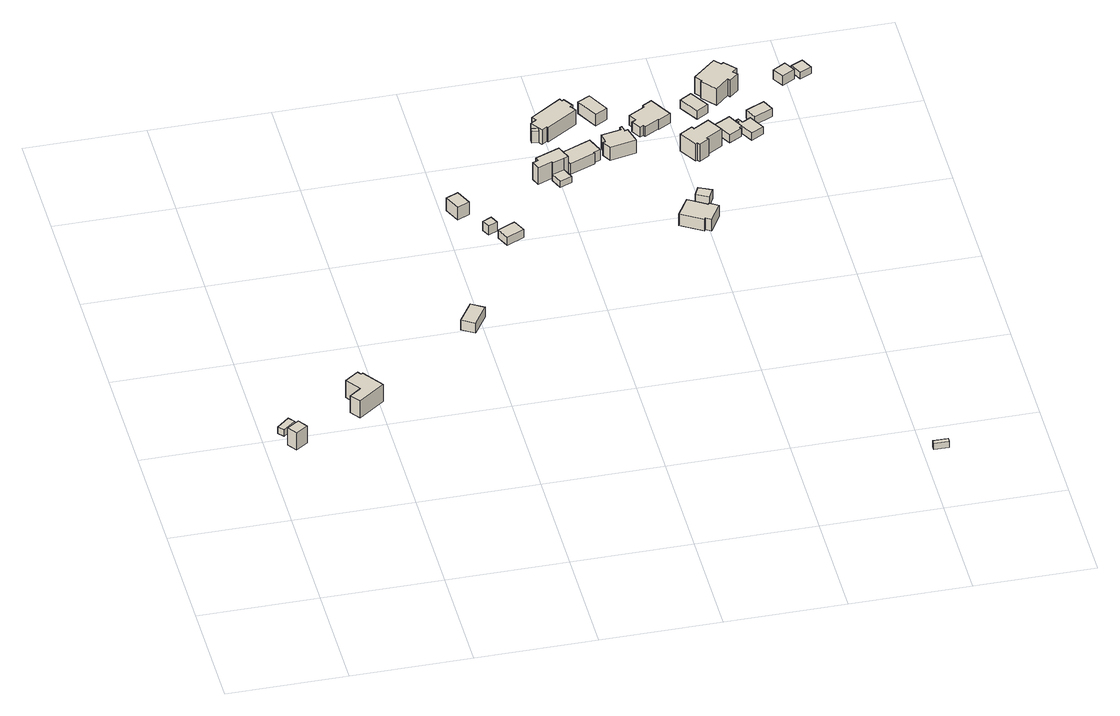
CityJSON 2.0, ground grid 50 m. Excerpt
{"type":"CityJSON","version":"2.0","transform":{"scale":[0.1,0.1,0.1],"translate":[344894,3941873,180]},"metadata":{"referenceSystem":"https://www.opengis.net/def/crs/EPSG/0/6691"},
"CityObjects":{
"building1":{"type":"Building","attributes":{"measuredHeight":13.8,"BuildingIDAttribute.prefecture":"14","BuildingIDAttribute.city":"14151","BuildingDetailAttribute.surveyYear":2015,"BuildingLandSlideRiskAttribute.description":"1","BuildingLandSlideRiskAttribute.areaType":"1"},"geometry":[{"type":"Solid","lod":"1","boundaries":[[[[0,1,2,3]],[[2,4,5,3]],[[1,6,4,2]],[[0,7,6,1]],[[3,5,7,0]],[[4,6,7,5]]]]}]},
"building2":{"type":"Building","attributes":{"usage":"441","measuredHeight":4.1,"storeysAboveGround":1,"BuildingIDAttribute.prefecture":"14","BuildingIDAttribute.city":"14151","BuildingDetailAttribute.totalFloorArea":18.82,"BuildingDetailAttribute.buildingFootprintArea":18.82,"BuildingDetailAttribute.buildingStructureType":"601","BuildingDetailAttribute.buildingStructureOrgType":"1","BuildingDetailAttribute.orgUsage":"172","BuildingDetailAttribute.surveyYear":2015,"BuildingLandSlideRiskAttribute.description":"1","BuildingLandSlideRiskAttribute.areaType":"2"},"geometry":[{"type":"Solid","lod":"1","boundaries":[[[[8,9,10,11]],[[10,12,13,11]],[[9,14,12,10]],[[8,15,14,9]],[[11,13,15,8]],[[12,14,15,13]]]]}]},
"building3":{"type":"Building","attributes":{"measuredHeight":8.4,"BuildingIDAttribute.prefecture":"14","BuildingIDAttribute.city":"14151","BuildingDetailAttribute.surveyYear":2015,"BuildingLandSlideRiskAttribute.description":"1","BuildingLandSlideRiskAttribute.areaType":"2"},"geometry":[{"type":"Solid","lod":"1","boundaries":[[[[16,17,18,19,20,21,22,23]],[[22,24,25,23]],[[21,26,24,22]],[[20,27,26,21]],[[19,28,27,20]],[[18,29,28,19]],[[17,30,29,18]],[[16,31,30,17]],[[23,25,31,16]],[[24,26,27,28,29,30,31,25]]]]}]},
"building4":{"type":"Building","attributes":{"measuredHeight":7.6,"BuildingIDAttribute.prefecture":"14","BuildingIDAttribute.city":"14151","BuildingDetailAttribute.surveyYear":2015,"BuildingLandSlideRiskAttribute.description":"1","BuildingLandSlideRiskAttribute.areaType":"1"},"geometry":[{"type":"Solid","lod":"1","boundaries":[[[[32,33,34,35]],[[34,36,37,35]],[[33,38,36,34]],[[32,39,38,33]],[[35,37,39,32]],[[36,38,39,37]]]]}]},
"building5":{"type":"Building","attributes":{"usage":"411","measuredHeight":11.5,"storeysAboveGround":2,"BuildingIDAttribute.prefecture":"14","BuildingIDAttribute.city":"14151","BuildingDetailAttribute.totalFloorArea":79.6,"BuildingDetailAttribute.buildingFootprintArea":39.8,"BuildingDetailAttribute.buildingStructureType":"610","BuildingDetailAttribute.buildingStructureOrgType":"2","BuildingDetailAttribute.orgUsage":"10","BuildingDetailAttribute.surveyYear":2015,"BuildingLandSlideRiskAttribute.description":"1","BuildingLandSlideRiskAttribute.areaType":"2"},"geometry":[{"type":"Solid","lod":"1","boundaries":[[[[40,41,42,43]],[[42,44,45,43]],[[41,46,44,42]],[[40,47,46,41]],[[43,45,47,40]],[[44,46,47,45]]]]}]},
"building6":{"type":"Building","attributes":{"usage":"431","measuredHeight":4.9,"storeysAboveGround":1,"BuildingIDAttribute.prefecture":"14","BuildingIDAttribute.city":"14151","BuildingDetailAttribute.totalFloorArea":16.11,"BuildingDetailAttribute.buildingFootprintArea":16.11,"BuildingDetailAttribute.buildingStructureType":"610","BuildingDetailAttribute.buildingStructureOrgType":"2","BuildingDetailAttribute.orgUsage":"143","BuildingDetailAttribute.surveyYear":2015,"BuildingLandSlideRiskAttribute.description":"1","BuildingLandSlideRiskAttribute.areaType":"1"},"geometry":[{"type":"Solid","lod":"1","boundaries":[[[[48,49,50,51]],[[50,52,53,51]],[[49,54,52,50]],[[48,55,54,49]],[[51,53,55,48]],[[52,54,55,53]]]]}]},
"building7":{"type":"Building","attributes":{"measuredHeight":7,"BuildingIDAttribute.prefecture":"14","BuildingIDAttribute.city":"14151","BuildingDetailAttribute.surveyYear":2015,"BuildingLandSlideRiskAttribute.description":"1","BuildingLandSlideRiskAttribute.areaType":"2"},"geometry":[{"type":"Solid","lod":"1","boundaries":[[[[56,57,58,59]],[[58,60,61,59]],[[57,62,60,58]],[[56,63,62,57]],[[59,61,63,56]],[[60,62,63,61]]]]}]},
"building8":{"type":"Building","attributes":{"usage":"411","measuredHeight":9.4,"storeysAboveGround":1,"BuildingIDAttribute.prefecture":"14","BuildingIDAttribute.city":"14151","BuildingDetailAttribute.totalFloorArea":65.86,"BuildingDetailAttribute.buildingFootprintArea":65.86,"BuildingDetailAttribute.buildingStructureType":"601","BuildingDetailAttribute.buildingStructureOrgType":"1","BuildingDetailAttribute.orgUsage":"10","BuildingDetailAttribute.surveyYear":2015,"BuildingLandSlideRiskAttribute.description":"1","BuildingLandSlideRiskAttribute.areaType":"1"},"geometry":[{"type":"Solid","lod":"1","boundaries":[[[[64,65,66,67,68,69,70,71,72]],[[71,73,74,72]],[[70,75,73,71]],[[69,76,75,70]],[[68,77,76,69]],[[67,78,77,68]],[[66,79,78,67]],[[65,80,79,66]],[[64,81,80,65]],[[72,74,81,64]],[[73,75,76,77,78,79,80,81,74]]]]}]},
"building9":{"type":"Building","attributes":{"usage":"411","storeysAboveGround":1,"BuildingIDAttribute.prefecture":"14","BuildingIDAttribute.city":"14151","BuildingDetailAttribute.totalFloorArea":25.41,"BuildingDetailAttribute.buildingFootprintArea":25.41,"BuildingDetailAttribute.buildingStructureType":"601","BuildingDetailAttribute.buildingStructureOrgType":"1","BuildingDetailAttribute.orgUsage":"10","BuildingDetailAttribute.surveyYear":2015,"BuildingLandSlideRiskAttribute.description":"1","BuildingLandSlideRiskAttribute.areaType":"1"},"geometry":[{"type":"Solid","lod":"1","boundaries":[[[[82,83,84,85,86]],[[85,87,88,86]],[[84,89,87,85]],[[83,90,89,84]],[[82,91,90,83]],[[86,88,91,82]],[[87,89,90,91,88]]]]}]},
"building10":{"type":"Building","attributes":{"measuredHeight":17,"BuildingIDAttribute.prefecture":"14","BuildingIDAttribute.city":"14151","BuildingDetailAttribute.surveyYear":2015,"BuildingLandSlideRiskAttribute.description":"1","BuildingLandSlideRiskAttribute.areaType":"1"},"geometry":[{"type":"Solid","lod":"1","boundaries":[[[[92,93,94,95]],[[94,96,97,95]],[[93,98,96,94]],[[92,99,98,93]],[[95,97,99,92]],[[96,98,99,97]]]]}]},
"building11":{"type":"Building","attributes":{"usage":"411","measuredHeight":21.8,"storeysAboveGround":1,"BuildingIDAttribute.prefecture":"14","BuildingIDAttribute.city":"14151","BuildingDetailAttribute.totalFloorArea":164.89,"BuildingDetailAttribute.buildingFootprintArea":164.89,"BuildingDetailAttribute.buildingStructureType":"601","BuildingDetailAttribute.buildingStructureOrgType":"1","BuildingDetailAttribute.orgUsage":"10","BuildingDetailAttribute.surveyYear":2015,"BuildingLandSlideRiskAttribute.description":"1","BuildingLandSlideRiskAttribute.areaType":"1"},"geometry":[{"type":"Solid","lod":"1","boundaries":[[[[100,101,102,103,104,105,106,107,108,109,110,111]],[[110,112,113,111]],[[109,114,112,110]],[[108,115,114,109]],[[107,116,115,108]],[[106,117,116,107]],[[105,118,117,106]],[[104,119,118,105]],[[103,120,119,104]],[[102,121,120,103]],[[101,122,121,102]],[[100,123,122,101]],[[111,113,123,100]],[[112,114,115,116,117,118,119,120,121,122,123,113]]]]}]},
"building12":{"type":"Building","attributes":{"usage":"411","measuredHeight":6.6,"storeysAboveGround":1,"BuildingIDAttribute.prefecture":"14","BuildingIDAttribute.city":"14151","BuildingDetailAttribute.totalFloorArea":113.48,"BuildingDetailAttribute.buildingFootprintArea":113.48,"BuildingDetailAttribute.buildingStructureType":"601","BuildingDetailAttribute.buildingStructureOrgType":"1","BuildingDetailAttribute.orgUsage":"10","BuildingDetailAttribute.surveyYear":2015,"BuildingLandSlideRiskAttribute.description":"1","BuildingLandSlideRiskAttribute.areaType":"1"},"geometry":[{"type":"Solid","lod":"1","boundaries":[[[[124,125,126,127,128,129]],[[128,130,131,129]],[[127,132,130,128]],[[126,133,132,127]],[[125,134,133,126]],[[124,135,134,125]],[[129,131,135,124]],[[130,132,133,134,135,131]]]]}]},
"building13":{"type":"Building","attributes":{"usage":"411","measuredHeight":20.2,"storeysAboveGround":1,"BuildingIDAttribute.prefecture":"14","BuildingIDAttribute.city":"14151","BuildingDetailAttribute.totalFloorArea":61.81,"BuildingDetailAttribute.buildingFootprintArea":61.81,"BuildingDetailAttribute.buildingStructureType":"601","BuildingDetailAttribute.buildingStructureOrgType":"1","BuildingDetailAttribute.orgUsage":"10","BuildingDetailAttribute.surveyYear":2015,"BuildingLandSlideRiskAttribute.description":"1","BuildingLandSlideRiskAttribute.areaType":"1"},"geometry":[{"type":"Solid","lod":"1","boundaries":[[[[136,137,138,139]],[[138,140,141,139]],[[137,142,140,138]],[[136,143,142,137]],[[139,141,143,136]],[[140,142,143,141]]]]}]},
"building14":{"type":"Building","attributes":{"usage":"431","measuredHeight":8.5,"storeysAboveGround":2,"BuildingIDAttribute.prefecture":"14","BuildingIDAttribute.city":"14151","BuildingDetailAttribute.totalFloorArea":186.89,"BuildingDetailAttribute.buildingFootprintArea":93.44,"BuildingDetailAttribute.buildingStructureType":"610","BuildingDetailAttribute.buildingStructureOrgType":"2","BuildingDetailAttribute.orgUsage":"143","BuildingDetailAttribute.surveyYear":2015,"BuildingLandSlideRiskAttribute.description":"1","BuildingLandSlideRiskAttribute.areaType":"1"},"geometry":[{"type":"Solid","lod":"1","boundaries":[[[[144,145,146,147,148,149,150,151,152,153]],[[152,154,155,153]],[[151,156,154,152]],[[150,157,156,151]],[[149,158,157,150]],[[148,159,158,149]],[[147,160,159,148]],[[146,161,160,147]],[[145,162,161,146]],[[144,163,162,145]],[[153,155,163,144]],[[154,156,157,158,159,160,161,162,163,155]]]]}]},
"building15":{"type":"Building","attributes":{"BuildingIDAttribute.prefecture":"14","BuildingIDAttribute.city":"14151","BuildingDetailAttribute.surveyYear":2015},"geometry":[{"type":"Solid","lod":"1","boundaries":[[[[164,165,166,167]],[[166,168,169,167]],[[165,170,168,166]],[[164,171,170,165]],[[167,169,171,164]],[[168,170,171,169]]]]}]},
"building16":{"type":"Building","attributes":{"usage":"411","measuredHeight":6.7,"storeysAboveGround":1,"BuildingIDAttribute.prefecture":"14","BuildingIDAttribute.city":"14151","BuildingDetailAttribute.totalFloorArea":127.91,"BuildingDetailAttribute.buildingFootprintArea":127.91,"BuildingDetailAttribute.buildingStructureType":"601","BuildingDetailAttribute.buildingStructureOrgType":"1","BuildingDetailAttribute.orgUsage":"10","BuildingDetailAttribute.surveyYear":2015,"BuildingLandSlideRiskAttribute.description":"1","BuildingLandSlideRiskAttribute.areaType":"1"},"geometry":[{"type":"Solid","lod":"1","boundaries":[[[[172,173,174,175,176,177,178,179]],[[178,180,181,179]],[[177,182,180,178]],[[176,183,182,177]],[[175,184,183,176]],[[174,185,184,175]],[[173,186,185,174]],[[172,187,186,173]],[[179,181,187,172]],[[180,182,183,184,185,186,187,181]]]]}]},
"building17":{"type":"Building","attributes":{"usage":"411","measuredHeight":4.7,"storeysAboveGround":1,"BuildingIDAttribute.prefecture":"14","BuildingIDAttribute.city":"14151","BuildingDetailAttribute.totalFloorArea":27.2,"BuildingDetailAttribute.buildingFootprintArea":27.2,"BuildingDetailAttribute.buildingStructureType":"601","BuildingDetailAttribute.buildingStructureOrgType":"1","BuildingDetailAttribute.orgUsage":"10","BuildingDetailAttribute.surveyYear":2015,"BuildingLandSlideRiskAttribute.description":"1","BuildingLandSlideRiskAttribute.areaType":"1"},"geometry":[{"type":"Solid","lod":"1","boundaries":[[[[188,189,190,191]],[[190,192,193,191]],[[189,194,192,190]],[[188,195,194,189]],[[191,193,195,188]],[[192,194,195,193]]]]}]},
"building18":{"type":"Building","attributes":{"usage":"411","measuredHeight":7.5,"storeysAboveGround":1,"BuildingIDAttribute.prefecture":"14","BuildingIDAttribute.city":"14151","BuildingDetailAttribute.totalFloorArea":136.23,"BuildingDetailAttribute.buildingFootprintArea":136.23,"BuildingDetailAttribute.buildingStructureType":"601","BuildingDetailAttribute.buildingStructureOrgType":"1","BuildingDetailAttribute.orgUsage":"10","BuildingDetailAttribute.surveyYear":2015,"BuildingLandSlideRiskAttribute.description":"1","BuildingLandSlideRiskAttribute.areaType":"1"},"geometry":[{"type":"Solid","lod":"1","boundaries":[[[[196,197,198,199,200,201,202,203,204,205,206,207]],[[206,208,209,207]],[[205,210,208,206]],[[204,211,210,205]],[[203,212,211,204]],[[202,213,212,203]],[[201,214,213,202]],[[200,215,214,201]],[[199,216,215,200]],[[198,217,216,199]],[[197,218,217,198]],[[196,219,218,197]],[[207,209,219,196]],[[208,210,211,212,213,214,215,216,217,218,219,209]]]]}]},
"building19":{"type":"Building","attributes":{"usage":"413","measuredHeight":9.9,"storeysAboveGround":2,"BuildingIDAttribute.prefecture":"14","BuildingIDAttribute.city":"14151","BuildingDetailAttribute.totalFloorArea":199.41,"BuildingDetailAttribute.buildingFootprintArea":99.71,"BuildingDetailAttribute.buildingStructureType":"601","BuildingDetailAttribute.buildingStructureOrgType":"1","BuildingDetailAttribute.orgUsage":"30","BuildingDetailAttribute.surveyYear":2015,"BuildingLandSlideRiskAttribute.description":"1","BuildingLandSlideRiskAttribute.areaType":"1"},"geometry":[{"type":"Solid","lod":"1","boundaries":[[[[220,221,222,223,224,225,226,227,228,229]],[[228,230,231,229]],[[227,232,230,228]],[[226,233,232,227]],[[225,234,233,226]],[[224,235,234,225]],[[223,236,235,224]],[[222,237,236,223]],[[221,238,237,222]],[[220,239,238,221]],[[229,231,239,220]],[[230,232,233,234,235,236,237,238,239,231]]]]}]},
"building20":{"type":"Building","attributes":{"usage":"411","measuredHeight":5.2,"storeysAboveGround":1,"BuildingIDAttribute.prefecture":"14","BuildingIDAttribute.city":"14151","BuildingDetailAttribute.totalFloorArea":54.62,"BuildingDetailAttribute.buildingFootprintArea":54.62,"BuildingDetailAttribute.buildingStructureType":"601","BuildingDetailAttribute.buildingStructureOrgType":"1","BuildingDetailAttribute.orgUsage":"10","BuildingDetailAttribute.surveyYear":2015,"BuildingLandSlideRiskAttribute.description":"1","BuildingLandSlideRiskAttribute.areaType":"1"},"geometry":[{"type":"Solid","lod":"1","boundaries":[[[[240,241,242,243]],[[242,244,245,243]],[[241,246,244,242]],[[240,247,246,241]],[[243,245,247,240]],[[244,246,247,245]]]]}]},
"building21":{"type":"Building","attributes":{"measuredHeight":4.3,"BuildingIDAttribute.prefecture":"14","BuildingIDAttribute.city":"14151","BuildingDetailAttribute.surveyYear":2015,"BuildingLandSlideRiskAttribute.description":"1","BuildingLandSlideRiskAttribute.areaType":"1"},"geometry":[{"type":"Solid","lod":"1","boundaries":[[[[248,249,250,251,252,253]],[[252,254,255,253]],[[251,256,254,252]],[[250,257,256,251]],[[249,258,257,250]],[[248,259,258,249]],[[253,255,259,248]],[[254,256,257,258,259,255]]]]}]},
"building22":{"type":"Building","attributes":{"usage":"411","measuredHeight":4.3,"storeysAboveGround":1,"BuildingIDAttribute.prefecture":"14","BuildingIDAttribute.city":"14151","BuildingDetailAttribute.totalFloorArea":48.66,"BuildingDetailAttribute.buildingFootprintArea":48.66,"BuildingDetailAttribute.buildingStructureType":"610","BuildingDetailAttribute.buildingStructureOrgType":"2","BuildingDetailAttribute.orgUsage":"10","BuildingDetailAttribute.surveyYear":2015,"BuildingLandSlideRiskAttribute.description":"1","BuildingLandSlideRiskAttribute.areaType":"1"},"geometry":[{"type":"Solid","lod":"1","boundaries":[[[[260,261,262,263,264,265,266,267]],[[266,268,269,267]],[[265,270,268,266]],[[264,271,270,265]],[[263,272,271,264]],[[262,273,272,263]],[[261,274,273,262]],[[260,275,274,261]],[[267,269,275,260]],[[268,270,271,272,273,274,275,269]]]]}]},
"building23":{"type":"Building","attributes":{"usage":"411","measuredHeight":10.4,"storeysAboveGround":2,"BuildingIDAttribute.prefecture":"14","BuildingIDAttribute.city":"14151","BuildingDetailAttribute.totalFloorArea":275.63,"BuildingDetailAttribute.buildingFootprintArea":137.82,"BuildingDetailAttribute.buildingStructureType":"601","BuildingDetailAttribute.buildingStructureOrgType":"1","BuildingDetailAttribute.orgUsage":"10","BuildingDetailAttribute.surveyYear":2015,"BuildingLandSlideRiskAttribute.description":"1","BuildingLandSlideRiskAttribute.areaType":"1"},"geometry":[{"type":"Solid","lod":"1","boundaries":[[[[276,277,278,279,280,281,282,283,284,285,286,287]],[[286,288,289,287]],[[285,290,288,286]],[[284,291,290,285]],[[283,292,291,284]],[[282,293,292,283]],[[281,294,293,282]],[[280,295,294,281]],[[279,296,295,280]],[[278,297,296,279]],[[277,298,297,278]],[[276,299,298,277]],[[287,289,299,276]],[[288,290,291,292,293,294,295,296,297,298,299,289]]]]}]},
"building24":{"type":"Building","attributes":{"usage":"411","measuredHeight":5,"storeysAboveGround":1,"BuildingIDAttribute.prefecture":"14","BuildingIDAttribute.city":"14151","BuildingDetailAttribute.totalFloorArea":46.76,"BuildingDetailAttribute.buildingFootprintArea":46.76,"BuildingDetailAttribute.buildingStructureType":"601","BuildingDetailAttribute.buildingStructureOrgType":"1","BuildingDetailAttribute.orgUsage":"10","BuildingDetailAttribute.surveyYear":2015,"BuildingLandSlideRiskAttribute.description":"1","BuildingLandSlideRiskAttribute.areaType":"1"},"geometry":[{"type":"Solid","lod":"1","boundaries":[[[[300,301,302,303]],[[302,304,305,303]],[[301,306,304,302]],[[300,307,306,301]],[[303,305,307,300]],[[304,306,307,305]]]]}]},
"building25":{"type":"Building","attributes":{"usage":"411","measuredHeight":5.7,"storeysAboveGround":1,"BuildingIDAttribute.prefecture":"14","BuildingIDAttribute.city":"14151","BuildingDetailAttribute.totalFloorArea":33.55,"BuildingDetailAttribute.buildingFootprintArea":33.55,"BuildingDetailAttribute.buildingStructureType":"610","BuildingDetailAttribute.buildingStructureOrgType":"2","BuildingDetailAttribute.orgUsage":"10","BuildingDetailAttribute.surveyYear":2015,"BuildingLandSlideRiskAttribute.description":"1","BuildingLandSlideRiskAttribute.areaType":"1"},"geometry":[{"type":"Solid","lod":"1","boundaries":[[[[308,309,310,311]],[[310,312,313,311]],[[309,314,312,310]],[[308,315,314,309]],[[311,313,315,308]],[[312,314,315,313]]]]}]},
"building26":{"type":"Building","attributes":{"measuredHeight":3.9,"BuildingIDAttribute.prefecture":"14","BuildingIDAttribute.city":"14151","BuildingDetailAttribute.surveyYear":2015,"BuildingLandSlideRiskAttribute.description":"1","BuildingLandSlideRiskAttribute.areaType":"1"},"geometry":[{"type":"Solid","lod":"1","boundaries":[[[[316,317,318,319]],[[318,320,321,319]],[[317,322,320,318]],[[316,323,322,317]],[[319,321,323,316]],[[320,322,323,321]]]]}]}
},
"vertices":[
[76,710,241],[103,669,241],[52,636,241],[25,677,241],[52,636,326],[25,677,326],[103,669,326],[76,710,326],
[57,802,240],[78,777,240],[25,732,240],[4,757,240],[25,732,271],[4,757,271],[78,777,271],[57,802,271],
[324,882,188],[373,917,188],[328,979,188],[385,1020,188],[396,1005,188],[403,1010,188],[466,922,188],[354,841,188],[466,922,272],[354,841,272],[403,1010,272],[396,1005,272],[385,1020,272],[328,979,272],[373,917,272],[324,882,272],
[990,1422,125],[931,1332,125],[879,1366,125],[938,1456,125],[879,1366,174],[938,1456,174],[931,1332,174],[990,1422,174],
[1002,2151,88],[1054,2173,88],[1084,2106,88],[1032,2083,88],[1084,2106,150],[1032,2083,150],[1054,2173,150],[1002,2151,150],
[1151,2015,88],[1167,1981,88],[1129,1963,88],[1113,1997,88],[1129,1963,133],[1113,1997,133],[1167,1981,133],[1151,2015,133],
[1260,1921,85],[1187,1887,85],[1162,1940,85],[1235,1974,85],[1162,1940,126],[1235,1974,126],[1187,1887,126],[1260,1921,126],
[1501,2353,69],[1525,2292,69],[1505,2284,69],[1457,2266,69],[1454,2274,69],[1394,2251,69],[1380,2287,69],[1405,2297,69],[1399,2313,69],[1405,2297,152],[1399,2313,152],[1380,2287,152],[1394,2251,152],[1454,2274,152],[1457,2266,152],[1505,2284,152],[1525,2292,152],[1501,2353,152],
[1525,2233,68],[1474,2213,68],[1454,2264,68],[1457,2266,68],[1505,2284,68],[1457,2266,98],[1505,2284,98],[1454,2264,98],[1474,2213,98],[1525,2233,98],
[1444,2452,114],[1415,2454,114],[1416,2473,114],[1445,2471,114],[1416,2473,171],[1445,2471,171],[1415,2454,171],[1444,2452,171],
[1568,2632,94],[1576,2620,94],[1583,2625,94],[1609,2584,94],[1599,2577,94],[1615,2553,94],[1485,2469,94],[1481,2474,94],[1458,2459,94],[1424,2510,94],[1450,2526,94],[1437,2546,94],[1450,2526,167],[1437,2546,167],[1424,2510,167],[1458,2459,167],[1481,2474,167],[1485,2469,167],[1615,2553,167],[1599,2577,167],[1609,2584,167],[1583,2625,167],[1576,2620,167],[1568,2632,167],
[1640,2422,60],[1667,2355,60],[1638,2344,60],[1641,2338,60],[1532,2294,60],[1503,2366,60],[1532,2294,113],[1503,2366,113],[1641,2338,113],[1638,2344,113],[1667,2355,113],[1640,2422,113],
[1643,2636,80],[1695,2663,80],[1744,2571,80],[1692,2543,80],[1744,2571,137],[1692,2543,137],[1695,2663,137],[1643,2636,137],
[1709,2359,47],[1688,2398,47],[1697,2400,47],[1691,2444,47],[1775,2460,47],[1773,2475,47],[1782,2477,47],[1788,2450,47],[1800,2453,47],[1818,2382,47],[1800,2453,112],[1818,2382,112],[1788,2450,112],[1782,2477,112],[1773,2475,112],[1775,2460,112],[1691,2444,112],[1697,2400,112],[1688,2398,112],[1709,2359,112],
[2460,23,303],[2522,22,303],[2522,3,303],[2460,4,303],[2522,3,333],[2460,4,333],[2522,22,333],[2460,23,333],
[1879,1907,45],[1929,1989,45],[2005,1941,45],[2009,1947,45],[2045,1924,45],[1996,1844,45],[1973,1858,45],[1969,1851,45],[1973,1858,102],[1969,1851,102],[1996,1844,102],[2045,1924,102],[2009,1947,102],[2005,1941,102],[1929,1989,102],[1879,1907,102],
[1973,2032,41],[1993,2072,41],[2046,2046,41],[2026,2005,41],[2046,2046,85],[2026,2005,85],[1993,2072,85],[1973,2032,85],
[1988,2532,50],[1935,2502,50],[1934,2505,50],[1875,2471,50],[1869,2481,50],[1854,2472,50],[1831,2513,50],[1848,2522,50],[1829,2555,50],[1900,2595,50],[1895,2604,50],[1934,2626,50],[1895,2604,98],[1934,2626,98],[1900,2595,98],[1829,2555,98],[1848,2522,98],[1831,2513,98],[1854,2472,98],[1869,2481,98],[1875,2471,98],[1934,2505,98],[1935,2502,98],[1988,2532,98],
[1993,2375,31],[2046,2407,31],[2053,2395,31],[2118,2434,31],[2157,2369,31],[2088,2327,31],[2093,2319,31],[2051,2294,31],[2045,2304,31],[2038,2300,31],[2045,2304,117],[2038,2300,117],[2051,2294,117],[2093,2319,117],[2088,2327,117],[2157,2369,117],[2118,2434,117],[2053,2395,117],[2046,2407,117],[1993,2375,117],
[2052,2631,35],[2101,2660,35],[2150,2578,35],[2101,2549,35],[2150,2578,77],[2101,2549,77],[2101,2660,77],[2052,2631,77],
[2152,2465,26],[2218,2500,26],[2253,2432,26],[2242,2426,26],[2247,2417,26],[2193,2388,26],[2247,2417,65],[2193,2388,65],[2242,2426,65],[2253,2432,65],[2218,2500,65],[2152,2465,65],
[2242,2464,21],[2248,2467,21],[2241,2481,21],[2251,2486,21],[2263,2464,21],[2299,2484,21],[2335,2417,21],[2283,2389,21],[2335,2417,58],[2283,2389,58],[2299,2484,58],[2263,2464,58],[2251,2486,58],[2241,2481,58],[2248,2467,58],[2242,2464,58],
[2251,2778,23],[2260,2785,23],[2303,2737,23],[2283,2720,23],[2298,2703,23],[2262,2671,23],[2254,2680,23],[2199,2631,23],[2147,2690,23],[2154,2696,23],[2131,2723,23],[2226,2807,23],[2131,2723,106],[2226,2807,106],[2154,2696,106],[2147,2690,106],[2199,2631,106],[2254,2680,106],[2262,2671,106],[2298,2703,106],[2283,2720,106],[2303,2737,106],[2260,2785,106],[2251,2778,106],
[2372,2570,18],[2395,2521,18],[2317,2485,18],[2294,2534,18],[2317,2485,58],[2294,2534,58],[2395,2521,58],[2372,2570,58],
[2508,2790,8],[2535,2743,8],[2482,2712,8],[2454,2759,8],[2482,2712,55],[2454,2759,55],[2535,2743,55],[2508,2790,55],
[2608,2762,6],[2558,2738,6],[2534,2789,6],[2583,2813,6],[2534,2789,38],[2583,2813,38],[2558,2738,38],[2608,2762,38]
]}
